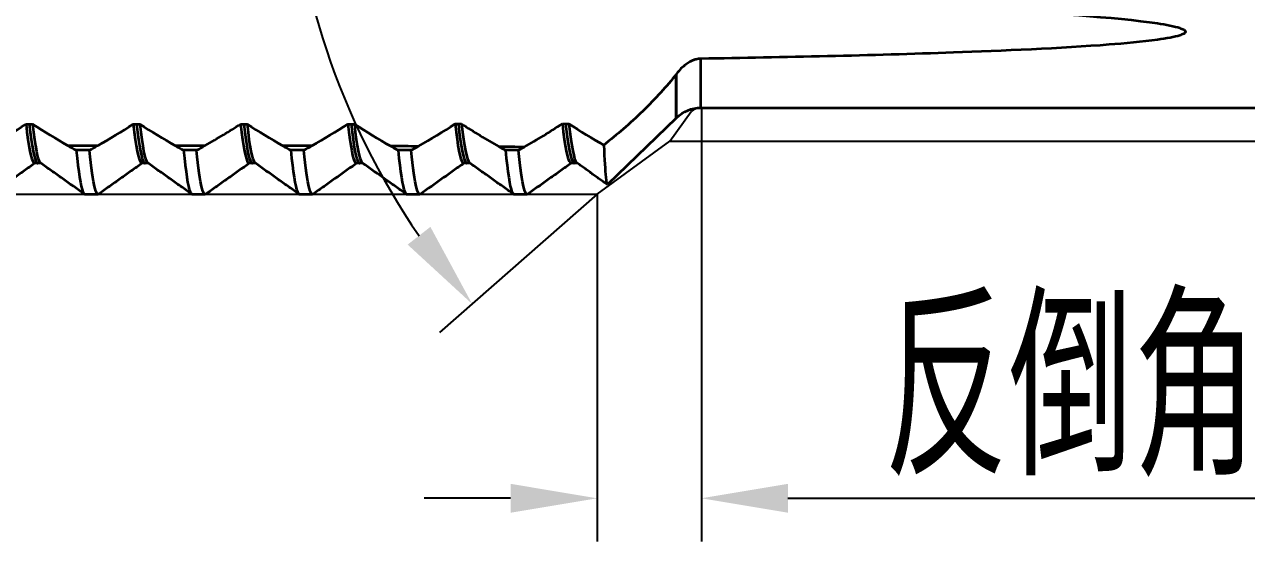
# Model space of a CAD drawing. Header units: millimetres. Extents: x -4 to 163, y 2 to 64.
# Drawn here: x 48.6 to 83.92, y 2.82 to 17.76 of the extents above; entities that cross this region are included whole.
import ezdxf

# ---------------------------------------------------------------- set-up
doc = ezdxf.new("R2010")
doc.units = ezdxf.units.MM
doc.layers.add('轮廓', color=4, linetype='Continuous', lineweight=35)
doc.styles.add('工程字', font='gbenor.shx', dxfattribs={"bigfont": 'gbcbig.shx'})
doc.dimstyles.new('ZQH', dxfattribs={"dimtxt": 3, "dimasz": 2.5, "dimexe": 1.25, "dimexo": 0, "dimgap": 0.5, "dimtad": 1, "dimdec": 3, "dimdsep": 46, "dimtxsty": '工程字', "dimblk": 'CLOSEDBLANK', "dimcen": -0.8, "dimclrd": 3, "dimclre": 3, "dimclrt": 3, "dimadec": 1, "dimazin": 2, "dimtfac": 1, "dimtdec": 3, "dimtofl": 0, "dimtmove": 0, "dimatfit": 3, "dimldrblk": 'CLOSEDBLANK', "dimfxl": 1, "dimtolj": 1, "dimtzin": 0, "dimarcsym": 0})
doc.dimstyles.new('ZQV', dxfattribs={"dimtxt": 3, "dimasz": 2.5, "dimexe": 1.25, "dimexo": 0, "dimgap": 0.5, "dimtad": 1, "dimtih": 1, "dimtoh": 1, "dimdec": 3, "dimdsep": 46, "dimtxsty": '工程字', "dimblk": 'CLOSEDBLANK', "dimcen": -0.8, "dimclrd": 3, "dimclre": 3, "dimclrt": 3, "dimadec": 1, "dimazin": 2, "dimtfac": 1, "dimtdec": 3, "dimtofl": 0, "dimtmove": 0, "dimatfit": 3, "dimldrblk": 'CLOSEDBLANK', "dimfxl": 1, "dimtolj": 1, "dimtzin": 0, "dimarcsym": 0})

# ---------------------------------------------------------------- blocks, each defined once
blk = doc.blocks.new('*D66')
at = {"color": 3, "lineweight": -2, "transparency": 16777216}
for p, q in [((65.154, 32.848), (59.335, 37.097)), ((65.154, 12.848), (60.603, 8.854))]:
    blk.add_line(p, q, dxfattribs=at)
blk.add_arc((77.595, 23.767), 21.358, 150.5821, 214.5608, dxfattribs=at)
at = {"color": 3, "transparency": 16777216}
for points in [[(58.641, 34.483), (59.341, 34.032), (60.344, 36.36)], [(60.335, 11.907), (59.678, 11.395), (61.543, 9.679)]]:
    blk.add_solid(points, dxfattribs=at)
at = {"layer": 'Defpoints', "color": 0, "transparency": 16777216}
for p in [(65.154, 32.848), (67.259, 31.312), (57.011, 18.07), (67.875, 15.236), (65.154, 12.848)]:
    blk.add_point(p, dxfattribs=at)
at = {"color": 3, "transparency": 16777216, "insert": (60.828, 36.997), "char_height": 5, "attachment_point": 5, "style": '工程字'}
blk.add_mtext('\\A1;反倒角', dxfattribs=at)
blk = doc.blocks.new('_ClosedBlank')
at = {"color": 0, "linetype": 'ByBlock', "lineweight": -2}
for p, q in [((-1, 0.167), (0, 0)), ((-1, 0.167), (-1, -0.167)), ((0, 0), (-1, -0.167))]:
    blk.add_line(p, q, dxfattribs=at)
blk = doc.blocks.new('*D67')
at = {"color": 3, "lineweight": -2, "transparency": 16777216}
for p, q in [((68.166, 15.348), (68.166, 2.816)), ((65.154, 12.848), (65.154, 2.816)), ((62.654, 4.066), (60.154, 4.066)), ((70.666, 4.066), (88.118, 4.066))]:
    blk.add_line(p, q, dxfattribs=at)
at = {"color": 3, "transparency": 16777216}
for points in [[(62.654, 4.483), (62.654, 3.649), (65.154, 4.066)], [(70.666, 4.483), (70.666, 3.649), (68.166, 4.066)]]:
    blk.add_solid(points, dxfattribs=at)
at = {"layer": 'Defpoints', "color": 0, "transparency": 16777216}
for p in [(68.166, 15.348), (65.154, 12.848), (68.166, 4.066)]:
    blk.add_point(p, dxfattribs=at)
at = {"color": 3, "transparency": 16777216, "insert": (80.642, 7.204), "char_height": 5, "attachment_point": 5, "style": '工程字'}
blk.add_mtext('\\A1;反倒角长', dxfattribs=at)
blk = doc.blocks.new('*D68')
at = {"color": 3, "lineweight": -2, "transparency": 16777216}
for p, q in [((91.498, 31.312), (91.498, 54.026)), ((67.259, 31.312), (92.748, 31.312)), ((91.498, 16.884), (91.498, 28.812)), ((67.259, 14.384), (92.748, 14.384))]:
    blk.add_line(p, q, dxfattribs=at)
at = {"color": 3, "transparency": 16777216}
for points in [[(91.082, 28.812), (91.915, 28.812), (91.498, 31.312)], [(91.082, 16.884), (91.915, 16.884), (91.498, 14.384)]]:
    blk.add_solid(points, dxfattribs=at)
at = {"layer": 'Defpoints', "color": 0, "transparency": 16777216}
for p in [(67.259, 31.312), (67.259, 14.384), (91.498, 14.384)]:
    blk.add_point(p, dxfattribs=at)
at = {"color": 3, "transparency": 16777216, "insert": (88.361, 44.702), "char_height": 5, "attachment_point": 5, "rotation": 90, "style": '工程字'}
blk.add_mtext('\\A1;反倒角直径', dxfattribs=at)

msp = doc.modelspace()

# ---------------------------------------------------------------- linework, layer by layer
for p, q in [((67.2587, 14.3844), (67.8748, 15.2359)), ((65.1545, 12.8485), (67.2587, 14.3844))]:
    msp.add_line(p, q)
at = {"extrusion": (0, -1.22465e-16, -1)}
for p, q in [((68.1545, 15.3485), (101.6545, 15.3485)), ((31.6545, 12.8485), (65.1545, 12.8485))]:
    msp.add_line(p, q, dxfattribs=at)
msp.add_arc((68.1603, 14.9303), 0.4182, 89.20638, 133.05677)
at = {"layer": '轮廓', "color": 4, "lineweight": 35}
for p, q in [((68.1545, 15.3485), (68.1545, 16.7647)), ((67.4403, 15.0485), (67.4403, 16.3182)), ((67.4474, 15.0556), (67.4474, 16.3277)), ((68.1545, 15.3485), (101.6545, 15.3485)), ((67.4403, 15.0485), (65.4511, 13.1339)), ((67.4474, 15.0556), (67.4403, 15.0485)), ((49.8607, 14.2571), (50.723, 14.2571)), ((52.9607, 14.2571), (53.823, 14.2571)), ((50.48, 14.1187), (50.1013, 14.1187)), ((53.58, 14.1187), (53.2013, 14.1187)), ((48.9921, 13.7484), (48.8982, 13.7485)), ((49.0765, 13.7484), (48.9921, 13.7484)), ((52.0921, 13.7484), (51.9982, 13.7485)), ((52.1765, 13.7484), (52.0921, 13.7484)), ((55.1921, 13.7484), (55.0982, 13.7485)), ((55.2765, 13.7484), (55.1921, 13.7484)), ((58.2921, 13.7484), (58.1982, 13.7485)), ((58.3765, 13.7484), (58.2921, 13.7484)), ((61.3921, 13.7484), (61.2982, 13.7485)), ((61.4765, 13.7484), (61.3921, 13.7484)), ((64.4921, 13.7484), (64.3982, 13.7485)), ((64.5765, 13.7484), (64.4921, 13.7484)), ((50.3527, 12.8485), (50.7314, 12.8485)), ((53.4527, 12.8485), (53.8314, 12.8485)), ((56.5527, 12.8485), (56.9314, 12.8485)), ((59.6527, 12.8485), (60.0314, 12.8485)), ((62.7527, 12.8485), (63.1314, 12.8485))]:
    msp.add_line(p, q, dxfattribs=at)
at = {"layer": '轮廓', "color": 4, "lineweight": 35, "extrusion": (0, 0, -1)}
msp.add_arc((-68.1545, 14.3485), 1, 45, 90, dxfattribs=at)
for major_axis, start_param, end_param in [((-770.64, 0), 1.5730137, 1.5741218), ((770.64, 0), -1.5645333, -1.5634772), ((-770.64, 0), 1.5811273, 1.5820877)]:
    msp.add_ellipse((54.3545, -530.6677), major_axis=major_axis, ratio=0.7071068, start_param=start_param, end_param=end_param, dxfattribs=at)
at = {"layer": '轮廓', "color": 4, "lineweight": 35}
for points, knots in [([(68.1545, 18.4624), (70.8715, 18.4016), (73.9999, 18.3072), (78.0125, 18.0974), (80.1671, 17.9672), (81.5977, 17.7511), (81.8408, 17.7051), (82.0343, 17.6396), (82.0749, 17.6233), (82.119, 17.5965), (82.1324, 17.5866), (82.1476, 17.5685), (82.1519, 17.5609), (82.1542, 17.5503), (82.1545, 17.5477), (82.1545, 17.5451)], [0.0002426, 0.0002426, 0.0002426, 0.0002426, 8.15438, 8.15438, 12.1976082, 12.1976082, 13.0787423, 13.0787423, 13.3149559, 13.3149559, 13.4229491, 13.4229491, 13.4911285, 13.4911285, 13.5130395, 13.5130395, 13.5130395, 13.5130395]), ([(82.1545, 17.5451), (82.1545, 17.541), (82.1537, 17.5368), (82.1497, 17.5252), (82.145, 17.5183), (82.1293, 17.5016), (82.116, 17.4924), (82.0728, 17.4673), (82.0337, 17.4521), (81.8422, 17.3897), (81.6001, 17.3471), (80.9147, 17.2523), (80.3831, 17.205), (78.5756, 17.0649), (76.8329, 16.9906), (73.1014, 16.8583), (70.5182, 16.8028), (68.1545, 16.7647)], [13.5130395, 13.5130395, 13.5130395, 13.5130395, 13.548849, 13.548849, 13.6132317, 13.6132317, 13.7181834, 13.7181834, 13.9477419, 13.9477419, 14.8299736, 14.8299736, 16.3181483, 16.3181483, 21.0345401, 21.0345401, 29.0306674, 29.0306674, 29.0306674, 29.0306674]), ([(68.1545, 16.7647), (68.1294, 16.7643), (68.1044, 16.7623), (68.0382, 16.7532), (67.9977, 16.7434), (67.8713, 16.7011), (67.7903, 16.6554), (67.6197, 16.5293), (67.5279, 16.4359), (67.4474, 16.3277)], [0.00003577, 0.00003577, 0.00003577, 0.00003577, 0.0753786, 0.0753786, 0.20107269, 0.20107269, 0.4781372, 0.4781372, 0.84704398, 0.84704398, 0.84704398, 0.84704398]), ([(67.4403, 16.3182), (67.1684, 15.9676), (66.8353, 15.6043), (66.1021, 14.8918), (65.7189, 14.5593), (65.3446, 14.2703)], [0.0003286, 0.0003286, 0.0003286, 0.0003286, 1.3425909, 1.3425909, 2.6915348, 2.6915348, 2.6915348, 2.6915348]), ([(47.623, 14.2571), (47.6257, 14.2586), (47.6284, 14.2601), (47.969, 14.4492), (48.3117, 14.6563), (48.6499, 14.8772)], [0.0005076, 0.0005076, 0.0005076, 0.0005076, 0.0104115, 0.0104115, 1.2583337, 1.2583337, 1.2583337, 1.2583337]), ([(48.6499, 14.8772), (48.6501, 14.8772), (48.6503, 14.8772), (48.6661, 14.8772), (48.6817, 14.8772), (48.7128, 14.8772), (48.7283, 14.8772), (48.7438, 14.8772)], [0, 0, 0, 0, 0.000568013, 0.000568013, 0.047515628, 0.047515628, 0.093896262, 0.093896262, 0.093896262, 0.093896262]), ([(48.6499, 14.8772), (48.724, 14.2179), (48.7981, 13.8332), (48.8722, 13.7611), (48.8809, 13.7527), (48.8896, 13.7485), (48.8982, 13.7486)], [53.68913705, 53.68913705, 53.68913705, 53.68913705, 54.13974077, 54.13974077, 54.13974077, 54.19251034, 54.19251034, 54.19251034, 54.19251034]), ([(48.7438, 14.8772), (48.744, 14.8772), (48.7441, 14.8772), (48.76, 14.8772), (48.7756, 14.8772), (48.8067, 14.8772), (48.8222, 14.8772), (48.8377, 14.8772)], [0, 0, 0, 0, 0.000567922, 0.000567922, 0.04749295, 0.04749295, 0.093851272, 0.093851272, 0.093851272, 0.093851272]), ([(48.7438, 14.8772), (48.8179, 14.2179), (48.892, 13.8332), (48.9661, 13.7611), (48.9748, 13.7527), (48.9834, 13.7485), (48.9921, 13.7486)], [53.68969481, 53.68969481, 53.68969481, 53.68969481, 54.14029851, 54.14029851, 54.14029851, 54.19306645, 54.19306645, 54.19306645, 54.19306645]), ([(48.8377, 14.8772), (48.9118, 14.2179), (48.9859, 13.8332), (49.06, 13.7611), (49.0623, 13.7588), (49.0647, 13.7569), (49.067, 13.7552)], [53.69025259, 53.69025259, 53.69025259, 53.69025259, 54.14085623, 54.14085623, 54.14085623, 54.1551417, 54.1551417, 54.1551417, 54.1551417]), ([(50.723, 14.2571), (50.7257, 14.2586), (50.7284, 14.2601), (51.069, 14.4492), (51.4117, 14.6563), (51.7499, 14.8772)], [0.0005076, 0.0005076, 0.0005076, 0.0005076, 0.0104115, 0.0104115, 1.2583337, 1.2583337, 1.2583337, 1.2583337]), ([(51.7499, 14.8772), (51.7501, 14.8772), (51.7503, 14.8772), (51.7661, 14.8772), (51.7817, 14.8772), (51.8128, 14.8772), (51.8283, 14.8772), (51.8438, 14.8772)], [0, 0, 0, 0, 0.000568163, 0.000568163, 0.047553107, 0.047553107, 0.093970618, 0.093970618, 0.093970618, 0.093970618]), ([(51.7499, 14.8772), (51.824, 14.2179), (51.8981, 13.8332), (51.9722, 13.7611), (51.9809, 13.7527), (51.9896, 13.7485), (51.9982, 13.7486)], [59.97232236, 59.97232236, 59.97232236, 59.97232236, 60.42292608, 60.42292608, 60.42292608, 60.47569565, 60.47569565, 60.47569565, 60.47569565]), ([(51.8438, 14.8772), (51.844, 14.8772), (51.8441, 14.8772), (51.86, 14.8772), (51.8756, 14.8772), (51.9067, 14.8772), (51.9222, 14.8772), (51.9377, 14.8772)], [0, 0, 0, 0, 0.000567961, 0.000567961, 0.047502642, 0.047502642, 0.093870501, 0.093870501, 0.093870501, 0.093870501]), ([(51.8438, 14.8772), (51.9179, 14.2179), (51.992, 13.8332), (52.0661, 13.7611), (52.0748, 13.7527), (52.0834, 13.7485), (52.0921, 13.7486)], [59.97288012, 59.97288012, 59.97288012, 59.97288012, 60.42348381, 60.42348381, 60.42348381, 60.47625175, 60.47625175, 60.47625175, 60.47625175]), ([(51.9377, 14.8772), (52.0118, 14.2179), (52.0859, 13.8332), (52.16, 13.7611), (52.1623, 13.7588), (52.1647, 13.7569), (52.167, 13.7552)], [59.9734379, 59.9734379, 59.9734379, 59.9734379, 60.42404154, 60.42404154, 60.42404154, 60.43832701, 60.43832701, 60.43832701, 60.43832701]), ([(54.8499, 14.8772), (54.924, 14.2179), (54.9981, 13.8332), (55.0722, 13.7611), (55.0809, 13.7527), (55.0896, 13.7485), (55.0982, 13.7486)], [66.25550138, 66.25550138, 66.25550138, 66.25550138, 66.70610521, 66.70610521, 66.70610521, 66.75888095, 66.75888095, 66.75888095, 66.75888095]), ([(54.9438, 14.8773), (55.0179, 14.2179), (55.092, 13.8332), (55.1661, 13.7611), (55.1748, 13.7527), (55.1834, 13.7485), (55.1921, 13.7486)], [66.25605653, 66.25605653, 66.25605653, 66.25605653, 66.70666037, 66.70666037, 66.70666037, 66.75943706, 66.75943706, 66.75943706, 66.75943706]), ([(55.0376, 14.8773), (55.1118, 14.2179), (55.1859, 13.8332), (55.26, 13.7611), (55.2623, 13.7588), (55.2647, 13.7569), (55.267, 13.7552)], [66.25661125, 66.25661125, 66.25661125, 66.25661125, 66.70721507, 66.70721507, 66.70721507, 66.72151231, 66.72151231, 66.72151231, 66.72151231]), ([(57.9497, 14.8787), (58.0238, 14.2189), (58.0979, 13.8338), (58.172, 13.7613), (58.1808, 13.7527), (58.1895, 13.7485), (58.1982, 13.7486)], [72.53836047, 72.53836047, 72.53836047, 72.53836047, 72.98896708, 72.98896708, 72.98896708, 73.04206626, 73.04206626, 73.04206626, 73.04206626]), ([(58.0436, 14.8787), (58.1177, 14.219), (58.1918, 13.8339), (58.2659, 13.7613), (58.2746, 13.7527), (58.2834, 13.7485), (58.2921, 13.7486)], [72.53890056, 72.53890056, 72.53890056, 72.53890056, 72.9895073, 72.9895073, 72.9895073, 73.04262237, 73.04262237, 73.04262237, 73.04262237]), ([(58.1375, 14.8788), (58.2116, 14.219), (58.2857, 13.8339), (58.3598, 13.7613), (58.3622, 13.7589), (58.3646, 13.7569), (58.367, 13.7552)], [72.53944022, 72.53944022, 72.53944022, 72.53944022, 72.99004705, 72.99004705, 72.99004705, 73.00469762, 73.00469762, 73.00469762, 73.00469762]), ([(61.0493, 14.8823), (61.1234, 14.2216), (61.1975, 13.8354), (61.2716, 13.7617), (61.2805, 13.7529), (61.2894, 13.7485), (61.2982, 13.7486)], [78.82071391, 78.82071391, 78.82071391, 78.82071391, 79.27132716, 79.27132716, 79.27132716, 79.32525157, 79.32525157, 79.32525157, 79.32525157]), ([(61.1432, 14.8825), (61.2173, 14.2217), (61.2914, 13.8354), (61.3655, 13.7617), (61.3744, 13.7529), (61.3832, 13.7485), (61.3921, 13.7486)], [78.82123832, 78.82123832, 78.82123832, 78.82123832, 79.27185182, 79.27185182, 79.27185182, 79.32580767, 79.32580767, 79.32580767, 79.32580767]), ([(61.237, 14.8826), (61.3112, 14.2218), (61.3853, 13.8355), (61.4594, 13.7617), (61.4619, 13.7592), (61.4645, 13.757), (61.467, 13.7552)], [78.82176227, 78.82176227, 78.82176227, 78.82176227, 79.27237598, 79.27237598, 79.27237598, 79.28788293, 79.28788293, 79.28788293, 79.28788293]), ([(64.1486, 14.8883), (64.2227, 14.226), (64.2968, 13.8379), (64.371, 13.7624), (64.3801, 13.7531), (64.3891, 13.7485), (64.3982, 13.7486)], [85.10253241, 85.10253241, 85.10253241, 85.10253241, 85.55315642, 85.55315642, 85.55315642, 85.60843688, 85.60843688, 85.60843688, 85.60843688]), ([(64.2425, 14.8886), (64.3166, 14.2261), (64.3907, 13.838), (64.4648, 13.7624), (64.4739, 13.7531), (64.483, 13.7485), (64.4921, 13.7486)], [85.10303998, 85.10303998, 85.10303998, 85.10303998, 85.55366436, 85.55366436, 85.55366436, 85.60899298, 85.60899298, 85.60899298, 85.60899298]), ([(64.3364, 14.8888), (64.4105, 14.2263), (64.4846, 13.8381), (64.5587, 13.7624), (64.5615, 13.7596), (64.5642, 13.7572), (64.567, 13.7552)], [85.10354704, 85.10354704, 85.10354704, 85.10354704, 85.55417177, 85.55417177, 85.55417177, 85.57106823, 85.57106823, 85.57106823, 85.57106823]), ([(53.823, 14.2571), (53.8257, 14.2586), (53.8284, 14.2601), (54.005, 14.3581), (54.1799, 14.4597), (54.3545, 14.5655)], [0.00050758, 0.00050758, 0.00050758, 0.00050758, 0.0104115, 0.0104115, 0.65278029, 0.65278029, 0.65278029, 0.65278029]), ([(65.3446, 14.2703), (65.3639, 13.8477), (65.3832, 13.5364), (65.4188, 13.1896), (65.4349, 13.1183), (65.4511, 13.1339)], [1.1109697, 1.1109697, 1.1109697, 1.1109697, 3.8298845, 3.8298845, 6.0905755, 6.0905755, 6.0905755, 6.0905755]), ([(50.1013, 14.1187), (50.1654, 13.4846), (50.229, 13.0778), (50.313, 12.8727), (50.3328, 12.8485), (50.3527, 12.8485)], [0.010677, 0.010677, 0.010677, 0.010677, 3.9159838, 3.9159838, 5.1266843, 5.1266843, 5.1266843, 5.1266843]), ([(50.7487, 12.8546), (50.7109, 12.8277), (50.6731, 12.889), (50.5834, 13.2414), (50.5319, 13.6062), (50.48, 14.1187)], [4.7747649, 4.7747649, 4.7747649, 4.7747649, 7.0829212, 7.0829212, 10.2391818, 10.2391818, 10.2391818, 10.2391818]), ([(53.2013, 14.1187), (53.2654, 13.4846), (53.329, 13.0778), (53.413, 12.8727), (53.4328, 12.8485), (53.4527, 12.8485)], [0.010677, 0.010677, 0.010677, 0.010677, 3.9159838, 3.9159838, 5.1266843, 5.1266843, 5.1266843, 5.1266843]), ([(53.8487, 12.8546), (53.8109, 12.8277), (53.7731, 12.889), (53.6834, 13.2414), (53.6319, 13.6062), (53.58, 14.1187)], [4.7747649, 4.7747649, 4.7747649, 4.7747649, 7.0829212, 7.0829212, 10.2391818, 10.2391818, 10.2391818, 10.2391818]), ([(56.3013, 14.1189), (56.3654, 13.4846), (56.429, 13.0778), (56.513, 12.8727), (56.5328, 12.8485), (56.5527, 12.8485)], [0.0103363, 0.0103363, 0.0103363, 0.0103363, 3.9159838, 3.9159838, 5.1266843, 5.1266843, 5.1266843, 5.1266843]), ([(56.9487, 12.8546), (56.9109, 12.8277), (56.8731, 12.889), (56.7834, 13.2415), (56.7318, 13.6063), (56.68, 14.119)], [4.7747649, 4.7747649, 4.7747649, 4.7747649, 7.0829212, 7.0829212, 10.2396679, 10.2396679, 10.2396679, 10.2396679]), ([(59.4012, 14.1199), (59.4653, 13.4851), (59.5289, 13.0779), (59.613, 12.8727), (59.6328, 12.8485), (59.6527, 12.8485)], [0.0083877, 0.0083877, 0.0083877, 0.0083877, 3.9159838, 3.9159838, 5.1266843, 5.1266843, 5.1266843, 5.1266843]), ([(60.0487, 12.8546), (60.0109, 12.8277), (59.9731, 12.889), (59.8833, 13.2416), (59.8318, 13.6068), (59.7799, 14.12)], [4.7747649, 4.7747649, 4.7747649, 4.7747649, 7.0829212, 7.0829212, 10.2418275, 10.2418275, 10.2418275, 10.2418275]), ([(62.501, 14.1216), (62.5652, 13.4858), (62.6289, 13.078), (62.713, 12.8727), (62.7328, 12.8485), (62.7527, 12.8485)], [0.0047121, 0.0047121, 0.0047121, 0.0047121, 3.9159838, 3.9159838, 5.1266843, 5.1266843, 5.1266843, 5.1266843]), ([(63.1487, 12.8546), (63.1109, 12.8277), (63.0731, 12.889), (62.9833, 13.2418), (62.9316, 13.6077), (62.8797, 14.1219)], [4.7747649, 4.7747649, 4.7747649, 4.7747649, 7.0829212, 7.0829212, 10.245714, 10.245714, 10.245714, 10.245714])]:
    msp.add_open_spline(points, degree=3, knots=knots, dxfattribs=at)
for points, degree in [([(67.4474, 16.3277), (67.445, 16.3246), (67.4426, 16.3214), (67.4403, 16.3182)], 3), ([(48.8377, 14.8772), (49.1786, 14.656), (49.5224, 14.4471), (49.8607, 14.2571)], 3), ([(51.9377, 14.8772), (52.2786, 14.656), (52.6224, 14.4471), (52.9607, 14.2571)], 3), ([(54.3545, 14.5655), (54.5196, 14.6655), (54.6851, 14.7696), (54.8499, 14.8772)], 3), ([(54.8499, 14.8772), (54.8812, 14.8772), (54.9125, 14.8772), (54.9438, 14.8773)], 3), ([(54.9438, 14.8773), (54.9751, 14.8773), (55.0064, 14.8773), (55.0376, 14.8773)], 3), ([(55.0376, 14.8773), (55.3794, 14.6555), (55.7241, 14.4462), (56.0632, 14.2558)], 3), ([(56.9172, 14.2541), (57.2597, 14.444), (57.6071, 14.6542), (57.9497, 14.8787)], 3), ([(57.9497, 14.8787), (57.981, 14.8787), (58.0123, 14.8787), (58.0436, 14.8787)], 3), ([(58.0436, 14.8787), (58.0749, 14.8788), (58.1062, 14.8788), (58.1375, 14.8788)], 3), ([(58.1375, 14.8788), (58.4851, 14.6531), (58.836, 14.4401), (59.1809, 14.2464)], 3), ([(59.9948, 14.2425), (60.3447, 14.4366), (60.6995, 14.6519), (61.0493, 14.8823)], 3), ([(61.0493, 14.8823), (61.0806, 14.8824), (61.1119, 14.8824), (61.1432, 14.8825)], 3), ([(61.1432, 14.8825), (61.1745, 14.8825), (61.2058, 14.8826), (61.237, 14.8826)], 3), ([(61.237, 14.8826), (61.5963, 14.6487), (61.9592, 14.4281), (62.3158, 14.228)], 3), ([(63.0559, 14.2224), (63.4184, 14.4235), (63.7865, 14.6478), (64.1486, 14.8883)], 3), ([(64.1486, 14.8883), (64.1799, 14.8884), (64.2112, 14.8885), (64.2425, 14.8886)], 3), ([(64.2425, 14.8886), (64.2738, 14.8886), (64.3051, 14.8887), (64.3364, 14.8888)], 3), ([(64.3364, 14.8888), (64.6717, 14.6694), (65.0105, 14.4613), (65.3446, 14.2703)], 3), ([(49.8607, 14.2571), (49.9409, 14.211), (50.0211, 14.1648), (50.1013, 14.1187)], 3), ([(50.48, 14.1187), (50.561, 14.1649), (50.642, 14.211), (50.723, 14.2571)], 3), ([(52.9607, 14.2571), (53.0409, 14.211), (53.1211, 14.1648), (53.2013, 14.1187)], 3), ([(53.58, 14.1187), (53.661, 14.1649), (53.742, 14.211), (53.823, 14.2571)], 3), ([(56.0632, 14.2558), (56.1426, 14.2101), (56.2219, 14.1645), (56.3013, 14.1189)], 3), ([(56.68, 14.119), (56.7591, 14.164), (56.8381, 14.2091), (56.9172, 14.2541)], 3), ([(59.1809, 14.2464), (59.2543, 14.2042), (59.3278, 14.162), (59.4012, 14.1199)], 3), ([(59.7799, 14.12), (59.8515, 14.1609), (59.9232, 14.2017), (59.9948, 14.2425)], 3), ([(62.3158, 14.228), (62.3775, 14.1926), (62.4393, 14.1571), (62.501, 14.1216)], 3), ([(62.8797, 14.1219), (62.9384, 14.1554), (62.9971, 14.1889), (63.0559, 14.2224)], 3), ([(56.68, 14.119), (56.5537, 14.1189), (56.4274, 14.1189), (56.3013, 14.1189)], 3), ([(59.7799, 14.12), (59.6536, 14.12), (59.5273, 14.1199), (59.4012, 14.1199)], 3), ([(62.8797, 14.1219), (62.7534, 14.1218), (62.6271, 14.1217), (62.501, 14.1216)], 3), ([(48.9077, 13.7485), (47.6487, 12.8546)], 1), ([(50.3354, 12.8546), (49.067, 13.7552)], 1), ([(52.0077, 13.7485), (50.7487, 12.8546)], 1), ([(53.4354, 12.8546), (52.167, 13.7552)], 1), ([(55.1077, 13.7485), (53.8487, 12.8546)], 1), ([(56.5354, 12.8546), (55.267, 13.7552)], 1), ([(58.2077, 13.7485), (56.9487, 12.8546)], 1), ([(59.6354, 12.8546), (58.367, 13.7552)], 1), ([(61.3077, 13.7485), (60.0487, 12.8546)], 1), ([(62.7354, 12.8546), (61.467, 13.7552)], 1), ([(64.4077, 13.7485), (63.1487, 12.8546)], 1), ([(65.4435, 13.1329), (64.567, 13.7552)], 1)]:
    msp.add_open_spline(points, degree=degree, dxfattribs=at)

# ---------------------------------------------------------------- dimensions: what is measured, and where the dimension line sits
dim = msp.add_linear_dim(base=(91.4985, 14.3844), p1=(67.2587, 31.3125), p2=(67.2587, 14.3844), angle=90, text='反倒角直径', dimstyle='ZQH', override={"dimtxt": 5, "dimsah": 1})
dim.commit()
dim.dimension.update_dxf_attribs({"geometry": '*D68', "text_midpoint": (91.4985, 44.7024), "dimtype": 160})
dim = msp.add_angular_dim_2l(base=(57.011, 18.0695), line1=((65.1545, 12.8485), (67.8748, 15.2359)), line2=((65.1545, 32.8485), (67.2587, 31.3125)), text='反倒角', dimstyle='ZQV', override={"dimtxt": 5, "dimsah": 1})
dim.commit()
dim.dimension.update_dxf_attribs({"geometry": '*D66', "text_midpoint": (60.8282, 36.9971), "dimtype": 162})
dim = msp.add_linear_dim(base=(68.1661, 4.0661), p1=(65.1545, 12.8485), p2=(68.1661, 15.3485), text='反倒角长', dimstyle='ZQH', override={"dimtxt": 5, "dimsah": 1})
dim.commit()
dim.dimension.update_dxf_attribs({"geometry": '*D67', "text_midpoint": (80.6422, 7.2039)})

doc.saveas('drawing.dxf')
